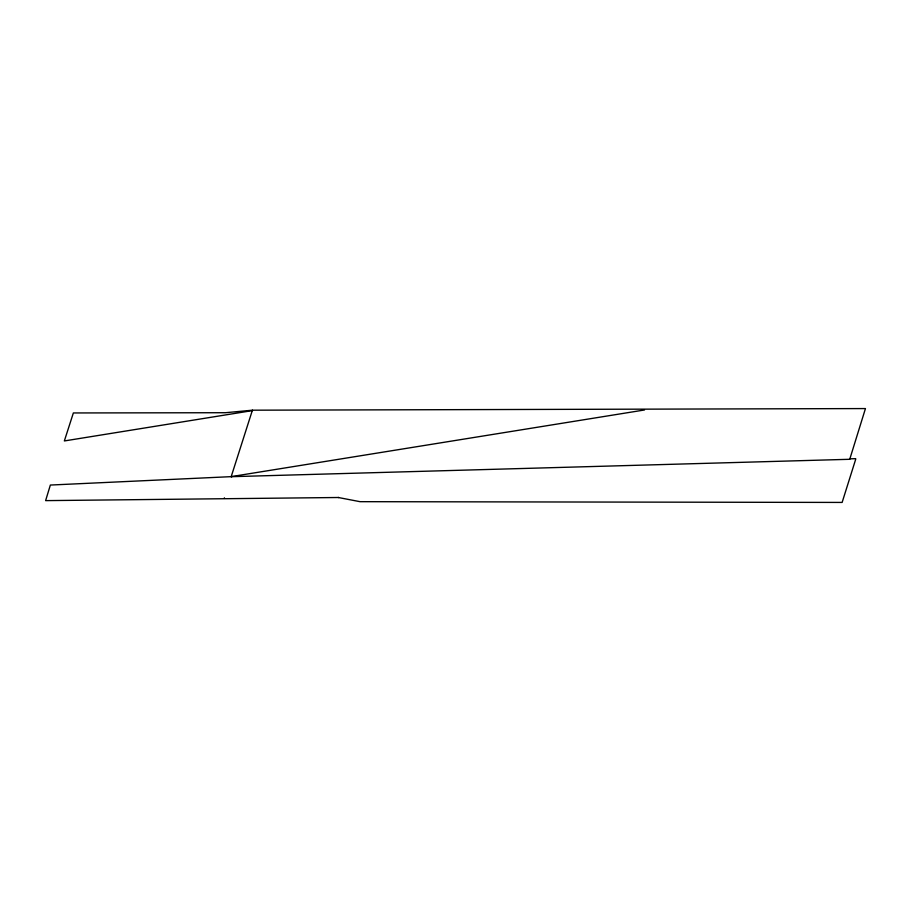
<?xml version="1.0" encoding="UTF-8"?>
<svg xmlns="http://www.w3.org/2000/svg" width="911" height="911" viewBox="0 0 911 911"><rect width="100%" height="100%" fill="white"/><g stroke="black" fill="none" stroke-linecap="round" stroke-linejoin="round"><path stroke-width="1.37" d="M231.2 476.624L252.415 410.189L225.472 412.717L73.358 412.956L64.351 440.947L252.472 410.588M231.28 476.612L644.51 409.973M231.269 476.647L50.356 485.051L45.618 500.629L338.733 497.497M849.724 458.837L855.68 458.666L855.68 459.349L842.128 502.428L360.016 501.676L338.266 497.497M231.2 476.692L849.724 459.292L865.45 408.572L252.415 410.189M224.436 498.419L224.368 497.816"/></g></svg>
